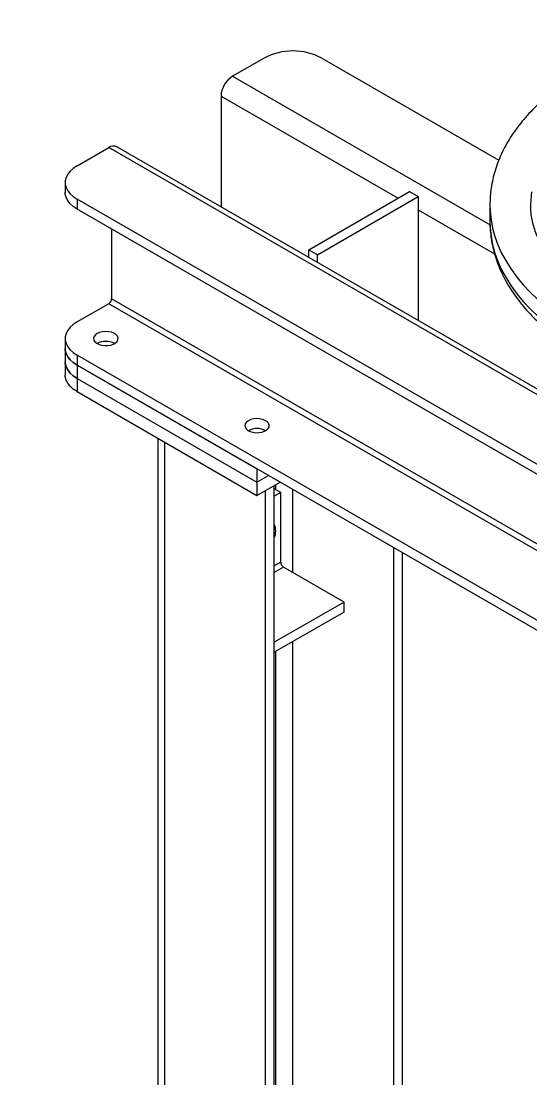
# Model space of a CAD drawing. Header units: millimetres. Extents: x 15 to 1268, y -316 to 292.
# Drawn here: x 154.53 to 171.22, y 235.49 to 270.17 of the extents above; entities that cross this region are included whole.
import ezdxf

# ---------------------------------------------------------------- set-up
doc = ezdxf.new("R2010")
doc.units = ezdxf.units.MM
doc.layers.add('FORMAT', color=7, linetype='Continuous')
doc.dimstyles.new('SLDDIMSTYLE0', dxfattribs={"dimtxt": 0.18, "dimasz": 1.5875, "dimexe": 0, "dimexo": 0.0625, "dimgap": 0, "dimtad": 0, "dimtih": 1, "dimtoh": 1, "dimdec": 0, "dimrnd": 1e-09, "dimzin": 0, "dimdsep": 46, "dimtxsty": 'Standard', "dimsah": 1, "dimcen": 0.09, "dimadec": 0, "dimazin": 0, "dimtfac": 1.5875, "dimtdec": 0, "dimtofl": 0, "dimtmove": 0, "dimatfit": 3, "dimfxl": 1, "dimfrac": 2, "dimtolj": 1, "dimtzin": 0, "dimarcsym": 0})

msp = doc.modelspace()

# ---------------------------------------------------------------- linework, layer by layer
at = {"color": 7, "linetype": 'Continuous', "lineweight": 25}
for p, q in [((162.48970086, 268.96390253), (161.45261092, 268.36520324)), ((164.37531895, 268.96390253), (170.1762653, 265.61508748)), ((161.0754873, 267.71200598), (161.0754873, 264.08250741)), ((156.36144209, 265.42613404), (157.39853204, 266.02483332)), ((172.54526497, 257.4611457), (157.66517703, 266.05123762)), ((155.9709178, 264.88186197), (155.9709178, 264.55524564)), ((195.39373642, 241.80472601), (156.36144209, 264.33758989)), ((156.36144209, 264.33758989), (156.36144209, 264.01097357)), ((163.95105488, 262.67756006), (167.25088652, 264.58251233)), ((164.23389759, 262.51427844), (167.53372924, 264.4192307)), ((167.25088652, 264.58251233), (167.53372924, 264.4192307)), ((167.53372924, 264.4192307), (167.53372924, 260.35424369)), ((195.39373642, 241.47810968), (156.36144209, 264.01097357)), ((169.88452768, 264.14851898), (169.88452768, 263.60415844)), ((157.49281294, 263.35784708), (157.49281294, 261.07114355)), ((163.95105488, 262.67756006), (164.23389759, 262.51427844)), ((163.95105488, 262.42247758), (163.95105488, 262.67756006)), ((164.23389759, 262.25919596), (164.23389759, 262.51427844)), ((157.39853204, 260.90784424), (156.36144209, 260.30914495)), ((198.31644444, 237.2864362), (157.39853204, 260.90784424)), ((198.41072535, 237.44973552), (157.49281294, 261.07114355)), ((155.9709178, 259.76487288), (155.9709178, 259.43825655)), ((155.9709178, 259.43825655), (155.9709178, 259.00276812)), ((195.39373642, 236.68773692), (156.36144209, 259.2206008)), ((156.36144209, 259.2206008), (156.36144209, 258.89398448)), ((155.9709178, 259.00276812), (155.9709178, 258.56727969)), ((156.36144209, 258.89398448), (156.36144209, 258.45849605)), ((156.36144209, 258.89398448), (162.2539986, 255.49228401)), ((195.39373642, 236.36112059), (156.36144209, 258.89398448)), ((156.36144209, 258.45849605), (162.2539986, 255.05679558)), ((156.36144209, 258.45849605), (156.36144209, 258.02300761)), ((156.36144209, 258.02300761), (162.2539986, 254.62130715)), ((159.0026951, 256.49824471), (159.0026951, 214.36465035)), ((162.2539986, 255.49228401), (162.2539986, 255.05679558)), ((162.2539986, 255.05679558), (162.63118352, 255.2745398)), ((162.2539986, 255.05679558), (162.2539986, 254.62130715)), ((162.2539986, 254.62130715), (163.00836843, 255.05679558)), ((162.81968403, 194.11530124), (162.81968403, 254.94787039)), ((162.53684132, 193.95201961), (162.53684132, 254.78458877)), ((163.03103485, 254.71612108), (162.81968403, 254.83813131)), ((163.03103485, 254.71612108), (162.81968403, 254.59411085)), ((163.03103485, 252.42980681), (163.03103485, 254.71612108)), ((166.73234155, 159.35791429), (166.73234155, 252.90699166)), ((167.01518426, 196.53731197), (167.01518426, 252.74371004)), ((165.10521474, 251.12353613), (163.12531575, 252.26650749)), ((165.10521474, 251.12353613), (162.81968403, 249.80412734)), ((165.10521474, 250.79691981), (165.10521474, 251.12353613)), ((165.10521474, 250.79691981), (162.81968403, 249.47751101))]:
    msp.add_line(p, q, dxfattribs=at)
at = {"color": 8, "linetype": 'Continuous', "lineweight": 25}
for p, q in [((161.45261092, 268.36520324), (169.88853292, 263.49524913)), ((161.0754873, 267.71200598), (166.87370161, 264.36476811)), ((172.3890732, 257.37097811), (157.39853204, 266.02483332)), ((167.53372924, 263.98374227), (170.0381854, 262.5379505)), ((159.23700967, 214.22938343), (159.23700967, 256.36297779)), ((162.86682448, 254.81091771), (162.86682448, 254.975084)), ((163.43250991, 252.08916808), (163.43250991, 254.81194392)), ((163.03103485, 252.42980681), (162.81968403, 252.30779657)), ((163.12531575, 252.26650749), (162.81968403, 252.09007005)), ((163.43250991, 160.44645844), (163.43250991, 249.83128786)), ((162.86682448, 194.08808763), (162.86682448, 249.50472462))]:
    msp.add_line(p, q, dxfattribs=at)
at = {"color": 7, "linetype": 'Continuous', "lineweight": 25, "flags": 128}
for points in [[(156.36144209, 265.42613404), (156.23686281, 265.34313614), (156.13401248, 265.25074803), (156.05498484, 265.15085047), (156.00138865, 265.04547707), (155.97431498, 264.93677294), (155.97431498, 264.82695099), (156.00138865, 264.71824686), (156.05498484, 264.61287346), (156.13401248, 264.5129759), (156.23686281, 264.42058779), (156.36144209, 264.33758989)], [(156.36144209, 264.01097357), (156.23686281, 264.09397146), (156.13401248, 264.18635957), (156.05498484, 264.28625714), (156.00138865, 264.39163054), (155.97431498, 264.50033466), (155.9709178, 264.55524564)], [(156.36144209, 260.30914495), (156.23686281, 260.22614706), (156.13401248, 260.13375895), (156.05498484, 260.03386138), (156.00138865, 259.92848798), (155.97431498, 259.81978386), (155.97431498, 259.7099619), (156.00138865, 259.60125777), (156.05498484, 259.49588438), (156.13401248, 259.39598681), (156.23686281, 259.3035987), (156.36144209, 259.2206008)], [(157.02140842, 259.9281545), (156.95995432, 259.88241822), (156.92013366, 259.82929613), (156.90444851, 259.7721261), (156.91388443, 259.71450031), (156.94784853, 259.66003962), (157.00420671, 259.61216599), (157.07941778, 259.5738875), (157.16875597, 259.54760932), (157.26660781, 259.5349826), (157.36682492, 259.53680074), (157.46311029, 259.55294949), (157.54941396, 259.58241417), (157.62031314, 259.62334339), (157.67135299, 259.67316544), (157.69932647, 259.7287498), (157.70247592, 259.78660391), (157.68060344, 259.84309257), (157.63508336, 259.89466641), (157.56877588, 259.93808484), (157.48584734, 259.97061973), (157.39150843, 259.99022678), (157.29168683, 259.99567402), (157.19265469, 259.98661918), (157.10063457, 259.9636312), (157.02140842, 259.9281545)], [(155.9709178, 259.43825655), (155.97431498, 259.38334558), (156.00138865, 259.27464145), (156.05498484, 259.16926805), (156.13401248, 259.06937049), (156.23686281, 258.97698238), (156.36144209, 258.89398448)], [(156.36144209, 258.89398448), (156.23686281, 258.97698238), (156.13401248, 259.06937049), (156.05498484, 259.16926805), (156.00138865, 259.27464145), (155.97431498, 259.38334558), (155.9709178, 259.43825655)], [(155.9709178, 259.00276812), (155.97431498, 258.94785714), (156.00138865, 258.83915301), (156.05498484, 258.73377962), (156.13401248, 258.63388205), (156.23686281, 258.54149394), (156.36144209, 258.45849605)], [(156.36144209, 258.45849605), (156.23686281, 258.54149394), (156.13401248, 258.63388205), (156.05498484, 258.73377962), (156.00138865, 258.83915301), (155.97431498, 258.94785714), (155.9709178, 259.00276812)], [(156.36144209, 258.02300761), (156.23686281, 258.10600551), (156.13401248, 258.19839362), (156.05498484, 258.29829119), (156.00138865, 258.40366458), (155.97431498, 258.51236871), (155.9709178, 258.56727969)], [(161.97115589, 257.07072611), (161.90970179, 257.02498983), (161.86988113, 256.97186774), (161.85419598, 256.91469771), (161.8636319, 256.85707192), (161.89759599, 256.80261123), (161.95395418, 256.7547376), (162.02916525, 256.71645911), (162.11850344, 256.69018092), (162.21635528, 256.67755421), (162.31657239, 256.67937235), (162.41285776, 256.6955211), (162.49916143, 256.72498578), (162.57006061, 256.765915), (162.62110045, 256.81573705), (162.64907394, 256.87132141), (162.65222339, 256.92917552), (162.63035091, 256.98566418), (162.58483083, 257.03723802), (162.51852335, 257.08065645), (162.4355948, 257.11319133), (162.3412559, 257.13279839), (162.2414343, 257.13824563), (162.14240216, 257.12919079), (162.05038204, 257.10620281), (161.97115589, 257.07072611)]]:
    msp.add_lwpolyline(points, dxfattribs=at)
at = {"color": 8, "linetype": 'Continuous', "lineweight": 25, "flags": 128}
for points in [[(171.24869716, 264.57019292), (171.22242488, 264.31086539), (171.21786574, 264.14329393)], [(169.88453367, 264.15483543), (169.89109696, 263.93930294), (169.92027638, 263.66082328), (169.97272776, 263.38348265), (170.04832861, 263.1079288), (170.14690236, 262.83480529), (170.26821879, 262.56475003), (170.41199455, 262.29839373), (170.57789385, 262.03635848), (170.76552922, 261.77925629), (170.97446244, 261.52768761), (171.20420553, 261.28224001), (171.45422191, 261.04348674)], [(169.88452768, 263.60415844), (169.89109696, 263.3949424), (169.92027638, 263.11646273), (169.97272776, 262.83912211), (170.04832861, 262.56356825), (170.14690236, 262.29044475), (170.26821879, 262.02038949), (170.41199455, 261.75403319), (170.57789385, 261.49199794), (170.76552922, 261.23489574), (170.97446244, 260.98332707), (171.20420553, 260.73787947), (171.45422191, 260.49912619)]]:
    msp.add_lwpolyline(points, dxfattribs=at)
at = {"color": 7, "linetype": 'Continuous', "lineweight": 25}
for centre, radius, start, end in [((163.43250991, 267.15344477), 2.04123643, 62.491425569, 117.508574431), ((161.89426922, 267.67474686), 0.81962923, 122.60547834, 177.394521514), ((157.55475607, 265.80676328), 0.26825453, 65.692880954, 125.617577475), ((157.28811746, 261.08045833), 0.20490731, 302.60547834, 357.394521514), ((157.30425318, 259.06806687), 0.60381519, 62.072986704, 117.932389972), ((157.30425114, 259.06556246), 0.60603004, 62.183708633, 117.816291367), ((162.25400064, 256.21063848), 0.60381519, 62.072986712, 117.932389971), ((162.2539986, 256.20813408), 0.60603003, 62.183706999, 117.81629303), ((162.32930487, 253.45095371), 0.53857313, 335.576682567, 24.423317433), ((163.23573033, 252.43912159), 0.20490731, 182.605478486, 237.39452166)]:
    msp.add_arc(centre, radius, start, end, dxfattribs=at)
for points, knots in [([(178.88452768, 270.17219763), (178.77303746, 270.16537791), (178.50945982, 270.1492552), (178.09680071, 270.10933421), (177.64722776, 270.05478272), (177.20227352, 269.98755829), (176.76274265, 269.90830991), (176.32955086, 269.81701587), (175.90357005, 269.71385629), (175.48566848, 269.59897839), (175.07669916, 269.47255865), (174.6775024, 269.33478547), (174.28890516, 269.18586348), (173.91172169, 269.02601235), (173.54675447, 268.85546778), (173.19479546, 268.67448273), (172.85662777, 268.48332975), (172.53302781, 268.28230493), (172.22478013, 268.07174231), (171.93266425, 267.85201567), (171.65745133, 267.62354672), (171.39988783, 267.38680305), (171.16069671, 267.14231275), (170.9405639, 266.89066941), (170.74012094, 266.63253274), (170.55992584, 266.36862298), (170.40044304, 266.09970814), (170.26203416, 265.82658488), (170.14493255, 265.55005512), (170.04931655, 265.27090182), (169.97506445, 264.98986898), (169.9227295, 264.70764417), (169.89056447, 264.42944506), (169.88683831, 264.24530537), (169.88502513, 264.15570117)], [0, 0, 0, 0, 0.0232699491, 0.0550132394, 0.0867660869, 0.1185312423, 0.1503114225, 0.1821092831, 0.2139273779, 0.2457681007, 0.2776336047, 0.309525691, 0.3414456601, 0.3733941138, 0.4053707008, 0.4373737923, 0.4694000827, 0.5014441145, 0.5334975682, 0.565544606, 0.5975686851, 0.629549023, 0.6614606505, 0.6932750189, 0.7249613314, 0.7564886758, 0.7878288664, 0.818959683, 0.8498680155, 0.8805523541, 0.911024165, 0.9413079258, 0.971439857, 1, 1, 1, 1]), ([(173.61817063, 260.91598037), (173.567793, 260.94550514), (173.42128976, 261.03136616), (173.19054751, 261.17884853), (172.93190121, 261.36003849), (172.6904265, 261.54695798), (172.46631152, 261.73889648), (172.25999988, 261.93530639), (172.07175958, 262.13563237), (171.90180643, 262.33937707), (171.75028402, 262.54610868), (171.61728488, 262.75548823), (171.50288815, 262.96728942), (171.40714999, 263.18141009), (171.33033661, 263.39786185), (171.27227143, 263.61672173), (171.23504023, 263.83803544), (171.2175245, 264.01404811), (171.21970475, 264.11637235), (171.22029551, 264.14409796)], [0, 0, 0, 0, 0.03217754, 0.0935755461, 0.1549344295, 0.216282477, 0.277641653, 0.3390524962, 0.4005688445, 0.4622603328, 0.5242146231, 0.5865386863, 0.6493578926, 0.7128108024, 0.7770363816, 0.8421494098, 0.9082008031, 0.9751262345, 1, 1, 1, 1]), ([(169.88502513, 263.61134063), (169.88485399, 263.6067451), (169.8811831, 263.5081706), (169.8935459, 263.31547298), (169.92369694, 263.03436501), (169.97713851, 262.754813), (170.0507201, 262.47732192), (170.14518067, 262.20231587), (170.2602247, 261.93025762), (170.39582114, 261.66164259), (170.55182364, 261.39701134), (170.72804298, 261.1369474), (170.92420213, 260.88206914), (171.13993143, 260.63301461), (171.37476618, 260.39042453), (171.62814716, 260.15491966), (171.89945659, 259.92710221), (172.18794561, 259.7074828), (172.49308039, 259.496709), (172.75018023, 259.33452063), (172.90625038, 259.24335402), (172.95155815, 259.21688801)], [0, 0, 0, 0, 0.0027089413, 0.0581070393, 0.1134887841, 0.168939658, 0.2245557692, 0.2804215781, 0.3366048431, 0.3931528916, 0.4500906222, 0.5074205291, 0.565124795, 0.6231691592, 0.6815079381, 0.7400893874, 0.7988606189, 0.8577715058, 0.9167773202, 0.9758401365, 1, 1, 1, 1])]:
    msp.add_open_spline(points, degree=3, knots=knots, dxfattribs=at)

# ---------------------------------------------------------------- leaders
at = {"layer": 'FORMAT'}
msp.add_leader([(178.88452768, 223.77308329), (133.89817778, 244.73459286)], dimstyle='SLDDIMSTYLE0', dxfattribs=at)

doc.saveas('drawing.dxf')
